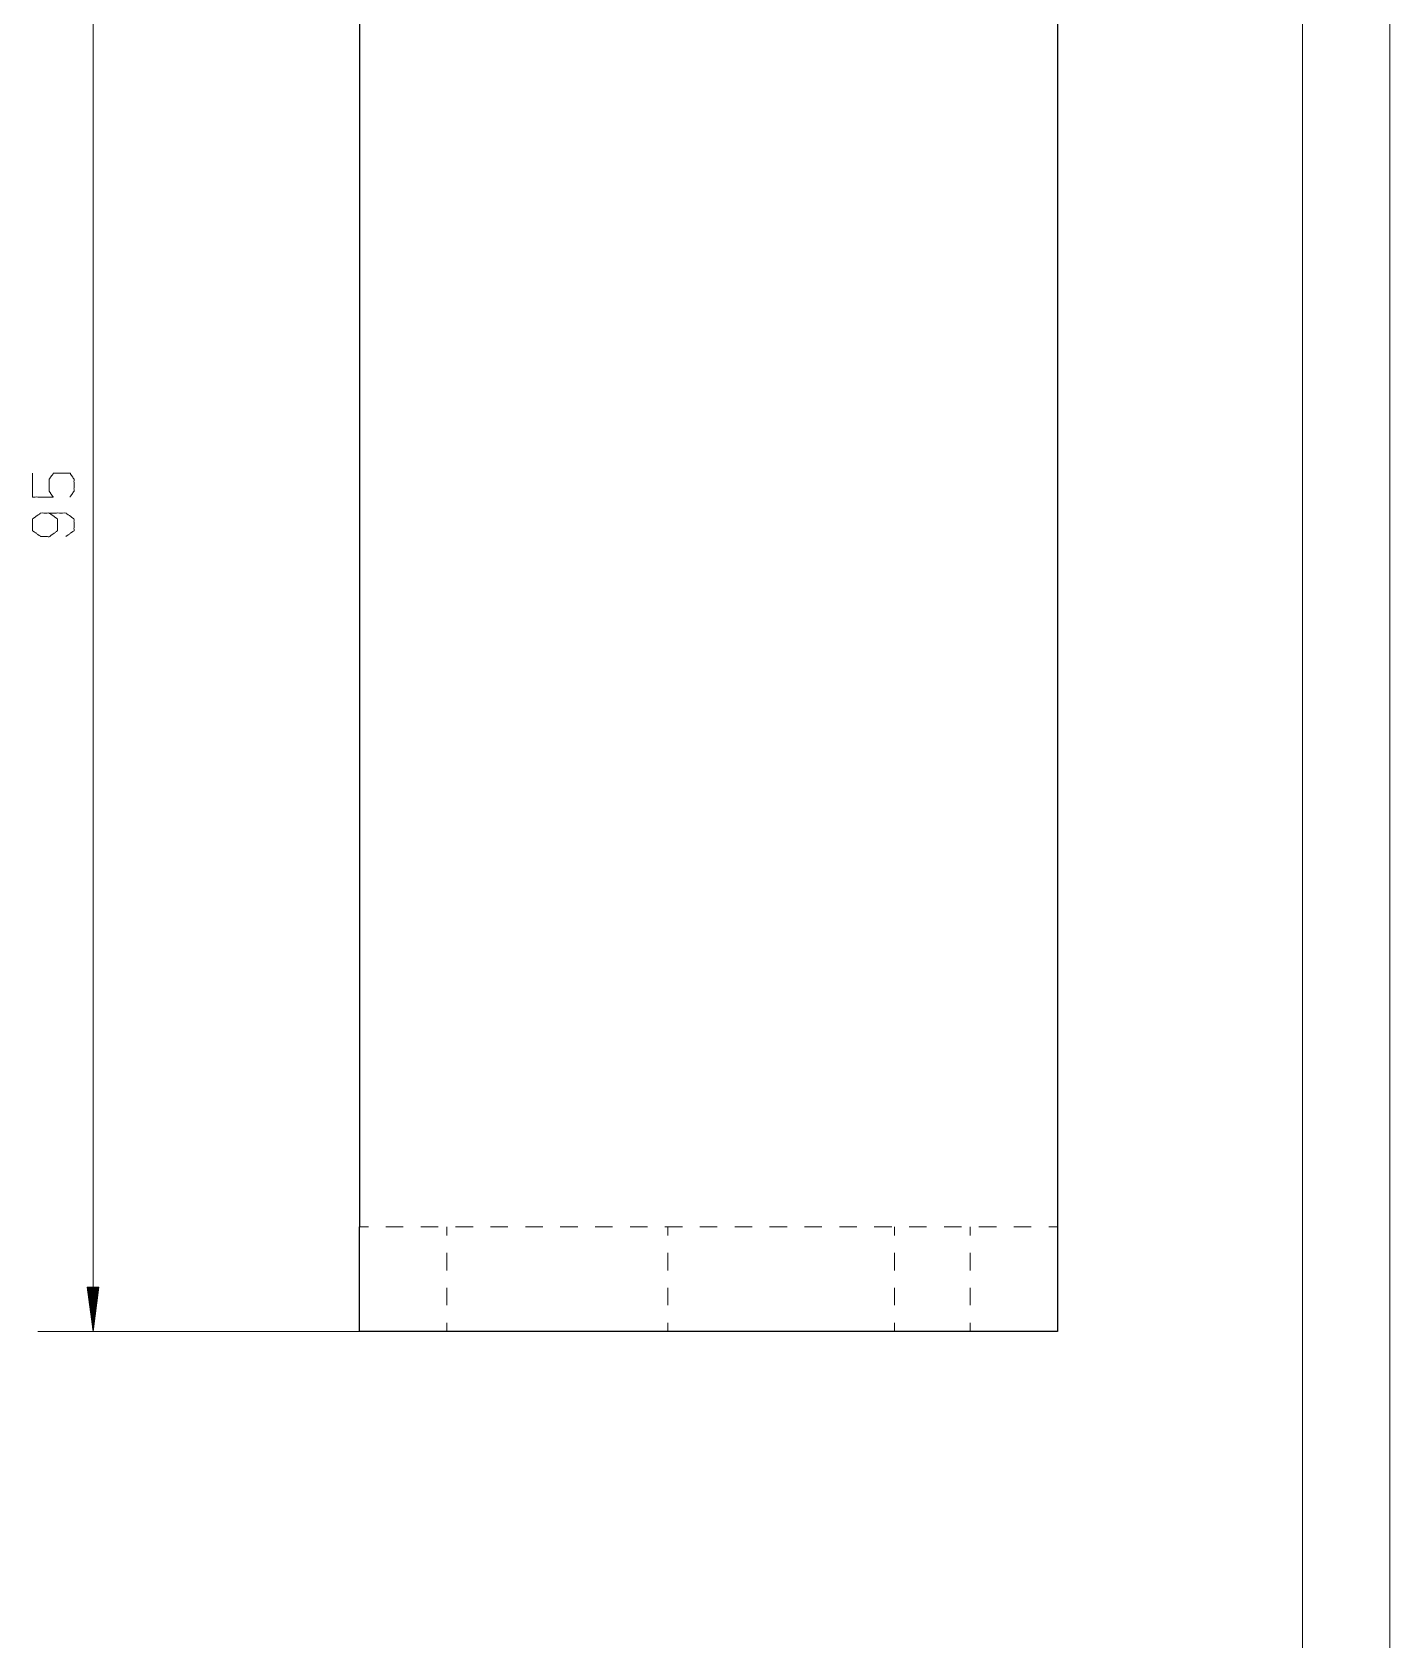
# Model space of a CAD drawing. Header units: millimetres. Extents: x 0 to 210, y 0 to 297.
# Drawn here: x 132.2 to 210, y 110.3 to 202.5 of the extents above; entities that cross this region are included whole.
import ezdxf

# ---------------------------------------------------------------- set-up
doc = ezdxf.new("R2010")
doc.units = ezdxf.units.MM
doc.layers.add('1', color=7, linetype='Continuous', true_color=0xffffff)

msp = doc.modelspace()

# ---------------------------------------------------------------- linework, layer by layer
at = {"layer": '1', "color": 132, "linetype": 'Continuous', "lineweight": 18}
for p, q in [((210, 0), (210, 297)), ((205, 5), (205, 292))]:
    msp.add_line(p, q, dxfattribs=at)
at = {"layer": '1', "color": 30, "linetype": 'Continuous', "lineweight": 25}
for p, q in [((150.947, 233.012), (150.947, 134.012)), ((190.947, 233.012), (190.947, 134.012)), ((190.947, 128.012), (150.947, 128.012))]:
    msp.add_line(p, q, dxfattribs=at)
at = {"layer": '1', "color": 13, "linetype": 'Continuous', "lineweight": 18}
for p, q in [((135.666, 223.012), (135.666, 128.012)), ((135.332, 130.552), (135.666, 128.012)), ((136.001, 130.552), (135.332, 130.552)), ((135.336, 130.552), (135.336, 130.52)), ((135.336, 130.552), (135.336, 130.52)), ((135.387, 130.552), (135.387, 130.134)), ((135.438, 130.552), (135.438, 129.749)), ((135.489, 130.552), (135.489, 129.363)), ((135.539, 130.552), (135.539, 128.977)), ((135.59, 130.552), (135.59, 128.591)), ((135.641, 130.552), (135.641, 128.205)), ((135.666, 128.012), (136.001, 130.552)), ((135.692, 130.552), (135.692, 128.205)), ((135.743, 130.552), (135.743, 128.591)), ((135.793, 130.552), (135.793, 128.977)), ((135.844, 130.552), (135.844, 129.363)), ((135.895, 130.552), (135.895, 129.749)), ((135.946, 130.552), (135.946, 130.134)), ((135.997, 130.552), (135.997, 130.52)), ((135.997, 130.552), (135.997, 130.52)), ((150.947, 128.012), (132.491, 128.012))]:
    msp.add_line(p, q, dxfattribs=at)
at = {"layer": '1', "color": 43, "linetype": 'Continuous', "lineweight": 18}
for p, q in [((150.947, 134.012), (151.447, 134.012)), ((152.447, 134.012), (153.447, 134.012)), ((154.447, 134.012), (155.447, 134.012)), ((155.947, 133.512), (155.947, 134.012)), ((156.447, 134.012), (157.447, 134.012)), ((158.447, 134.012), (159.447, 134.012)), ((160.447, 134.012), (161.447, 134.012)), ((162.447, 134.012), (163.447, 134.012)), ((164.447, 134.012), (165.447, 134.012)), ((166.447, 134.012), (167.447, 134.012)), ((168.447, 134.012), (169.447, 134.012)), ((168.618, 134.012), (168.618, 133.512)), ((170.447, 134.012), (171.447, 134.012)), ((172.447, 134.012), (173.447, 134.012)), ((174.447, 134.012), (175.447, 134.012)), ((176.447, 134.012), (177.447, 134.012)), ((178.447, 134.012), (179.447, 134.012)), ((180.447, 134.012), (181.447, 134.012)), ((181.602, 133.512), (181.602, 134.012)), ((182.447, 134.012), (183.447, 134.012)), ((184.447, 134.012), (185.447, 134.012)), ((185.947, 134.012), (185.947, 133.512)), ((186.447, 134.012), (187.447, 134.012)), ((188.447, 134.012), (189.447, 134.012)), ((190.447, 134.012), (190.947, 134.012)), ((155.947, 131.512), (155.947, 132.512)), ((168.618, 132.512), (168.618, 131.512)), ((181.602, 131.512), (181.602, 132.512)), ((185.947, 132.512), (185.947, 131.512)), ((155.947, 129.512), (155.947, 130.512)), ((168.618, 130.512), (168.618, 129.512)), ((181.602, 129.512), (181.602, 130.512)), ((185.947, 130.512), (185.947, 129.512)), ((155.947, 128.012), (155.947, 128.512)), ((168.618, 128.512), (168.618, 128.012)), ((181.602, 128.012), (181.602, 128.512)), ((185.947, 128.512), (185.947, 128.012))]:
    msp.add_line(p, q, dxfattribs=at)
at = {"layer": '1', "color": 95, "linetype": 'Continuous', "lineweight": 18}
for points, knots in [([(134.349, 175.83), (134.574, 176.166), (134.574, 176.855), (134.349, 177.191), (133.399, 177.191), (133.149, 176.855), (133.149, 176.166), (133.374, 175.83), (132.199, 175.83), (132.199, 177.191)], [0, 0, 0.062227, 0.168346, 0.230573, 0.376817, 0.441265, 0.547383, 0.60961, 0.79049, 1, 1]), ([(134.099, 173.571), (134.574, 173.889), (134.574, 174.579), (134.099, 174.914), (132.674, 174.914), (132.199, 174.579), (132.199, 173.889), (132.674, 173.571), (133.149, 173.554), (133.624, 173.889), (133.624, 174.579), (133.149, 174.914)], [0, 0, 0.076857, 0.169525, 0.24773, 0.439298, 0.517502, 0.61017, 0.687025, 0.750925, 0.829128, 0.921796, 1, 1])]:
    msp.add_open_spline(points, degree=1, knots=knots, dxfattribs=at)
at = {"layer": '1', "color": 30, "linetype": 'Continuous', "lineweight": 25}
for points, knots in [([(150.947, 128.012), (150.947, 128.127), (150.947, 129.023), (150.947, 130.679), (150.947, 132.842), (150.947, 134.012)], [0, 0, 0.019215, 0.168531, 0.44443, 0.804911, 1, 1]), ([(190.947, 134.012), (190.947, 132.842), (190.947, 130.679), (190.947, 129.023), (190.947, 128.469), (190.947, 128.012)], [0, 0, 0.195089, 0.55557, 0.831469, 0.923879, 1, 1])]:
    msp.add_open_spline(points, degree=1, knots=knots, dxfattribs=at)

doc.saveas('drawing.dxf')
